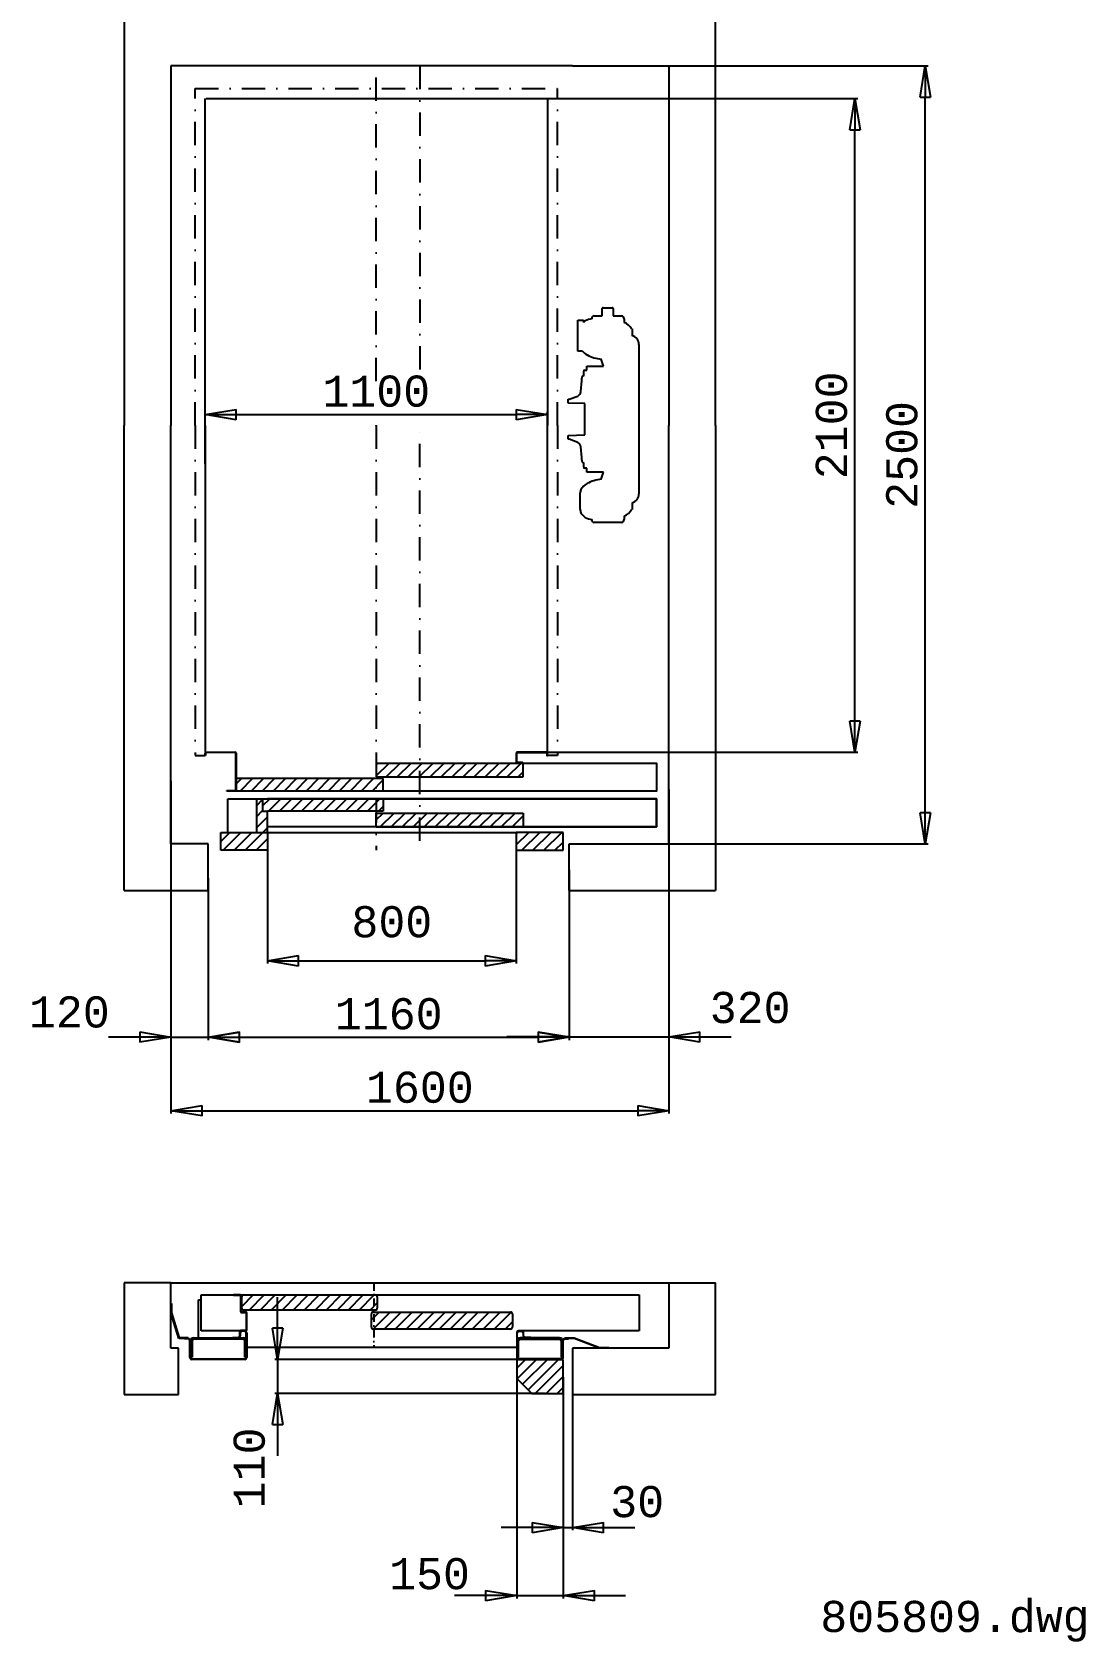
# Model space of a CAD drawing. Extents: x 29716 to 54257, y -8238 to 9896.
# Drawn here: x 41949 to 45335, y -8113 to -2941 of the extents above; entities that cross this region are included whole.
import ezdxf

# ---------------------------------------------------------------- set-up
doc = ezdxf.new("R2010")
doc.units = 0
doc.header["$LTSCALE"] = 50
doc.header["$MEASUREMENT"] = 0
doc.linetypes.add('DASHDOT', pattern=[1, 0.5, -0.25, 0, -0.25])
doc.layers.get('0').update_dxf_attribs({"linetype": 'CONTINUOUS'})
doc.layers.get('Defpoints').update_dxf_attribs({"linetype": 'CONTINUOUS'})
for name, color, linetype in [('CONT_35', 250, 'CONTINUOUS'), ('CONT_70', 5, 'CONTINUOUS'), ('DASHD_35', 40, 'DASHDOT'), ('DIM', 7, 'CONTINUOUS'), ('HATCH_35', 6, 'CONTINUOUS'), ('TEXT_50', 7, 'CONTINUOUS')]:
    doc.layers.add(name, color=color, linetype=linetype)
doc.styles.get("Standard").update_dxf_attribs({"font": 'monotxt'})
doc.dimstyles.get("Standard").update_dxf_attribs({"dimscale": 50, "dimtxt": 2, "dimasz": 2, "dimexe": 0.18, "dimexo": 0, "dimgap": 0.5, "dimtad": 1, "dimdec": 0, "dimrnd": 1, "dimzin": 0, "dimdsep": 46, "dimtxsty": 'Standard', "dimblk": 'CLOSED', "dimcen": 0.09, "dimadec": 0, "dimazin": 0, "dimtfac": 1, "dimtdec": 0, "dimtmove": 2, "dimatfit": 0, "dimldrblk": 'CLOSED', "dimfxl": 1, "dimtolj": 1, "dimtzin": 0, "dimarcsym": 0})
pattern_1 = [(45, (34807.03451499111, -96416.08448240375), (-17.67766952966369, 17.67766952966369), [])]
pattern_2 = [(45, (34907.03451499111, -96416.08448240375), (-17.67766952966369, 17.67766952966369), [])]

# ---------------------------------------------------------------- blocks, each defined once
blk = doc.blocks.new('_Closed')
at = {"color": 0, "linetype": 'Continuous', "lineweight": -2}
for p, q in [((-1, 0.1666666666666667), (0, 0)), ((-1, 0.1666666666666667), (-1, -0.1666666666666667)), ((0, 0), (-1, -0.1666666666666667)), ((0, 0), (-1, 0))]:
    blk.add_line(p, q, dxfattribs=at)
blk = doc.blocks.new('*D207')
at = {"layer": 'Defpoints', "color": 0, "transparency": 16777216}
for p in [(43548.91509063936, -7205.858292796696), (42737.67778209274, -7315.625669296761), (43597.24456237227, -7315.625669296762)]:
    blk.add_point(p, dxfattribs=at)
at = {"layer": 'DIM', "color": 0, "lineweight": -2, "transparency": 16777216}
for p, q in [((42737.67778209274, -7105.858292796695), (42737.67778209274, -7005.858292796695)), ((43548.91509063936, -7205.858292796696), (42728.67778209274, -7205.858292796695)), ((42737.67778209274, -7205.858292796695), (42737.67778209274, -7315.625669296761)), ((43597.24456237227, -7315.625669296762), (42728.67778209274, -7315.625669296761)), ((42737.67778209274, -7415.625669296761), (42737.67778209274, -7515.625669296761))]:
    blk.add_line(p, q, dxfattribs=at)
at = {"layer": 'DIM', "color": 0, "lineweight": -2, "transparency": 16777216, "xscale": 100, "yscale": 100, "zscale": 100}
for p, rotation in [((42737.67778209274, -7205.858292796695), 270), ((42737.67778209274, -7315.625669296761), 90)]:
    blk.add_blockref('_Closed', p, dxfattribs=dict(at, rotation=rotation))
at = {"layer": 'DIM', "color": 0, "transparency": 16777216, "insert": (42647.28085736446, -7554.594514745961), "char_height": 100, "attachment_point": 5, "rotation": 90}
blk.add_mtext('\\A1;110', dxfattribs=at)
blk = doc.blocks.new('*D208')
at = {"layer": 'Defpoints', "color": 0, "transparency": 16777216}
for p in [(43604.85948366903, -4170.324701347348), (43604.85948366903, -4265.724701347139), (42504.85948366803, -4328.124701347482)]:
    blk.add_point(p, dxfattribs=at)
at = {"layer": 'DIM', "color": 0, "lineweight": -2, "transparency": 16777216}
for p, q in [((42504.85948366803, -4328.124701347482), (42504.85948366803, -4161.324701347348)), ((42604.85948366803, -4170.324701347348), (43504.85948366903, -4170.324701347348)), ((43604.85948366903, -4265.724701347139), (43604.85948366903, -4161.324701347348))]:
    blk.add_line(p, q, dxfattribs=at)
at = {"layer": 'DIM', "color": 0, "lineweight": -2, "transparency": 16777216, "xscale": 100, "yscale": 100, "zscale": 100, "rotation": 180}
blk.add_blockref('_Closed', (42504.85948366803, -4170.324701347348), dxfattribs=at)
at = {"layer": 'DIM', "color": 0, "lineweight": -2, "transparency": 16777216, "xscale": 100, "yscale": 100, "zscale": 100}
blk.add_blockref('_Closed', (43604.85948366903, -4170.324701347348), dxfattribs=at)
at = {"layer": 'DIM', "color": 0, "transparency": 16777216, "insert": (43054.85948366853, -4095.324701347348), "char_height": 100, "attachment_point": 5}
blk.add_mtext('\\A1;1100', dxfattribs=at)
blk = doc.blocks.new('*D209')
at = {"layer": 'Defpoints', "color": 0, "transparency": 16777216}
for p in [(42394.85948367209, -5346.924701346947), (43994.85948367209, -5375.124701347599), (43994.85948367209, -6407.0947013476)]:
    blk.add_point(p, dxfattribs=at)
at = {"layer": 'DIM', "color": 0, "lineweight": -2, "transparency": 16777216}
for p, q in [((42394.85948367209, -5346.924701346947), (42394.85948367209, -6416.0947013476)), ((43994.85948367209, -5375.124701347599), (43994.85948367209, -6416.0947013476)), ((42494.85948367209, -6407.0947013476), (43894.85948367209, -6407.0947013476))]:
    blk.add_line(p, q, dxfattribs=at)
at = {"layer": 'DIM', "color": 0, "lineweight": -2, "transparency": 16777216, "xscale": 100, "yscale": 100, "zscale": 100, "rotation": 180}
blk.add_blockref('_Closed', (42394.85948367209, -6407.0947013476), dxfattribs=at)
at = {"layer": 'DIM', "color": 0, "lineweight": -2, "transparency": 16777216, "xscale": 100, "yscale": 100, "zscale": 100}
blk.add_blockref('_Closed', (43994.85948367209, -6407.0947013476), dxfattribs=at)
at = {"layer": 'DIM', "color": 0, "transparency": 16777216, "insert": (43194.85948367209, -6332.0947013476), "char_height": 100, "attachment_point": 5}
blk.add_mtext('\\A1;1600', dxfattribs=at)
blk = doc.blocks.new('*D210')
at = {"layer": 'Defpoints', "color": 0, "transparency": 16777216}
for p in [(43674.85948366577, -5632.724701346964), (42514.85948366283, -5659.724701347372), (43674.85948366577, -6170.934701347218)]:
    blk.add_point(p, dxfattribs=at)
at = {"layer": 'DIM', "color": 0, "lineweight": -2, "transparency": 16777216}
for p, q in [((43674.85948366577, -5632.724701346964), (43674.85948366577, -6179.934701347218)), ((42514.85948366283, -5659.724701347372), (42514.85948366283, -6179.934701347218)), ((42614.85948366283, -6170.934701347218), (43574.85948366577, -6170.934701347218))]:
    blk.add_line(p, q, dxfattribs=at)
at = {"layer": 'DIM', "color": 0, "lineweight": -2, "transparency": 16777216, "xscale": 100, "yscale": 100, "zscale": 100, "rotation": 180}
blk.add_blockref('_Closed', (42514.85948366283, -6170.934701347218), dxfattribs=at)
at = {"layer": 'DIM', "color": 0, "lineweight": -2, "transparency": 16777216, "xscale": 100, "yscale": 100, "zscale": 100}
blk.add_blockref('_Closed', (43674.85948366577, -6170.934701347218), dxfattribs=at)
at = {"layer": 'DIM', "color": 0, "transparency": 16777216, "insert": (43094.8594836643, -6095.934701347218), "char_height": 100, "attachment_point": 5}
blk.add_mtext('\\A1;1160', dxfattribs=at)
blk = doc.blocks.new('*D211')
at = {"layer": 'Defpoints', "color": 0, "transparency": 16777216}
for p in [(42704.85948366267, -5550.824701347377), (43504.85948366566, -5552.724701347401), (43504.85948366566, -5925.324701346912)]:
    blk.add_point(p, dxfattribs=at)
at = {"layer": 'DIM', "color": 0, "lineweight": -2, "transparency": 16777216}
for p, q in [((42704.85948366267, -5550.824701347377), (42704.85948366267, -5934.324701346912)), ((43504.85948366566, -5552.724701347401), (43504.85948366566, -5934.324701346912)), ((42804.85948366267, -5925.324701346912), (43404.85948366566, -5925.324701346912))]:
    blk.add_line(p, q, dxfattribs=at)
at = {"layer": 'DIM', "color": 0, "lineweight": -2, "transparency": 16777216, "xscale": 100, "yscale": 100, "zscale": 100, "rotation": 180}
blk.add_blockref('_Closed', (42704.85948366267, -5925.324701346912), dxfattribs=at)
at = {"layer": 'DIM', "color": 0, "lineweight": -2, "transparency": 16777216, "xscale": 100, "yscale": 100, "zscale": 100}
blk.add_blockref('_Closed', (43504.85948366566, -5925.324701346912), dxfattribs=at)
at = {"layer": 'DIM', "color": 0, "transparency": 16777216, "insert": (43104.85948366416, -5800.324701346912), "char_height": 100, "attachment_point": 5}
blk.add_mtext('\\A1;800', dxfattribs=at)
blk = doc.blocks.new('*D212')
at = {"layer": 'Defpoints', "color": 0, "transparency": 16777216}
for p in [(42394.85948367209, -5549.664701347578), (42514.85948366256, -5699.664701347578), (42514.85948366256, -6170.034701347398)]:
    blk.add_point(p, dxfattribs=at)
at = {"layer": 'DIM', "color": 0, "lineweight": -2, "transparency": 16777216}
for p, q in [((42394.85948367209, -5549.664701347578), (42394.85948367209, -6179.034701347398)), ((42514.85948366256, -5699.664701347578), (42514.85948366256, -6179.034701347398)), ((42294.85948367209, -6170.034701347398), (42194.85948367209, -6170.034701347398)), ((42394.85948367209, -6170.034701347398), (42514.85948366256, -6170.034701347398)), ((42614.85948366256, -6170.034701347398), (42714.85948366256, -6170.034701347398))]:
    blk.add_line(p, q, dxfattribs=at)
at = {"layer": 'DIM', "color": 0, "lineweight": -2, "transparency": 16777216, "xscale": 100, "yscale": 100, "zscale": 100}
blk.add_blockref('_Closed', (42394.85948367209, -6170.034701347398), dxfattribs=at)
at = {"layer": 'DIM', "color": 0, "lineweight": -2, "transparency": 16777216, "xscale": 100, "yscale": 100, "zscale": 100, "rotation": 180}
blk.add_blockref('_Closed', (42514.85948366256, -6170.034701347398), dxfattribs=at)
at = {"layer": 'DIM', "color": 0, "transparency": 16777216, "insert": (42068.58698808232, -6090.221180628901), "char_height": 100, "attachment_point": 5}
blk.add_mtext('\\A1;120', dxfattribs=at)
blk = doc.blocks.new('*D213')
at = {"layer": 'Defpoints', "color": 0, "transparency": 16777216}
for p in [(43506.23562516766, -7250.693040825794), (43655.88668991821, -7263.131753289392), (43655.88668991821, -7964.822172423814)]:
    blk.add_point(p, dxfattribs=at)
at = {"layer": 'DIM', "color": 0, "lineweight": -2, "transparency": 16777216}
for p, q in [((43506.23562516766, -7250.693040825794), (43506.23562516766, -7973.822172423814)), ((43655.88668991821, -7263.131753289392), (43655.88668991821, -7973.822172423814)), ((43406.23562516766, -7964.822172423814), (43306.23562516766, -7964.822172423814)), ((43506.23562516766, -7964.822172423814), (43655.88668991821, -7964.822172423814)), ((43755.88668991821, -7964.822172423814), (43855.88668991821, -7964.822172423814))]:
    blk.add_line(p, q, dxfattribs=at)
at = {"layer": 'DIM', "color": 0, "lineweight": -2, "transparency": 16777216, "xscale": 100, "yscale": 100, "zscale": 100}
blk.add_blockref('_Closed', (43506.23562516766, -7964.822172423814), dxfattribs=at)
at = {"layer": 'DIM', "color": 0, "lineweight": -2, "transparency": 16777216, "xscale": 100, "yscale": 100, "zscale": 100, "rotation": 180}
blk.add_blockref('_Closed', (43655.88668991821, -7964.822172423814), dxfattribs=at)
at = {"layer": 'DIM', "color": 0, "transparency": 16777216, "insert": (43225.97473829559, -7895.146447534415), "char_height": 100, "attachment_point": 5}
blk.add_mtext('\\A1;150', dxfattribs=at)
blk = doc.blocks.new('*D214')
at = {"layer": 'Defpoints', "color": 0, "transparency": 16777216}
for p in [(43685.41690287698, -7284.25654444758), (43655.88668991821, -7294.377262099053), (43685.41690287698, -7746.169752752106)]:
    blk.add_point(p, dxfattribs=at)
at = {"layer": 'DIM', "color": 0, "lineweight": -2, "transparency": 16777216}
for p, q in [((43685.41690287698, -7284.25654444758), (43685.41690287698, -7755.169752752106)), ((43655.88668991821, -7294.377262099053), (43655.88668991821, -7755.169752752106)), ((43555.88668991821, -7746.169752752106), (43455.88668991821, -7746.169752752106)), ((43655.88668991821, -7746.169752752106), (43685.41690287698, -7746.169752752106)), ((43785.41690287698, -7746.169752752106), (43885.41690287698, -7746.169752752106))]:
    blk.add_line(p, q, dxfattribs=at)
at = {"layer": 'DIM', "color": 0, "lineweight": -2, "transparency": 16777216, "xscale": 100, "yscale": 100, "zscale": 100}
blk.add_blockref('_Closed', (43655.88668991821, -7746.169752752106), dxfattribs=at)
at = {"layer": 'DIM', "color": 0, "lineweight": -2, "transparency": 16777216, "xscale": 100, "yscale": 100, "zscale": 100, "rotation": 180}
blk.add_blockref('_Closed', (43685.41690287698, -7746.169752752106), dxfattribs=at)
at = {"layer": 'DIM', "color": 0, "transparency": 16777216, "insert": (43893.17473479213, -7663.571130154702), "char_height": 100, "attachment_point": 5}
blk.add_mtext('\\A1;30', dxfattribs=at)
blk = doc.blocks.new('*D204')
at = {"layer": 'Defpoints', "color": 0, "transparency": 16777216}
for p in [(43994.85948367209, -5446.524701347593), (43674.85948366568, -5667.624701347162), (43994.85948367209, -6169.704701347004)]:
    blk.add_point(p, dxfattribs=at)
at = {"layer": 'DIM', "color": 0, "lineweight": -2, "transparency": 16777216}
for p, q in [((43994.85948367209, -5446.524701347593), (43994.85948367209, -6178.704701347004)), ((43674.85948366568, -5667.624701347162), (43674.85948366568, -6178.704701347004)), ((43574.85948366568, -6169.704701347004), (43474.85948366568, -6169.704701347004)), ((43674.85948366568, -6169.704701347004), (43994.85948367209, -6169.704701347004)), ((44094.85948367209, -6169.704701347004), (44194.85948367209, -6169.704701347004))]:
    blk.add_line(p, q, dxfattribs=at)
at = {"layer": 'DIM', "color": 0, "lineweight": -2, "transparency": 16777216, "xscale": 100, "yscale": 100, "zscale": 100}
blk.add_blockref('_Closed', (43674.85948366568, -6169.704701347004), dxfattribs=at)
at = {"layer": 'DIM', "color": 0, "lineweight": -2, "transparency": 16777216, "xscale": 100, "yscale": 100, "zscale": 100, "rotation": 180}
blk.add_blockref('_Closed', (43994.85948367209, -6169.704701347004), dxfattribs=at)
at = {"layer": 'DIM', "color": 0, "transparency": 16777216, "insert": (44256.23807745888, -6075.942712176755), "char_height": 100, "attachment_point": 5}
blk.add_mtext('\\A1;320', dxfattribs=at)
blk = doc.blocks.new('*D205')
at = {"layer": 'Defpoints', "color": 0, "transparency": 16777216}
for p in [(43910.02948367212, -3049.664701347578), (44819.12948367206, -3049.664701347578), (43871.62948367212, -5549.664701347578)]:
    blk.add_point(p, dxfattribs=at)
at = {"layer": 'DIM', "color": 0, "lineweight": -2, "transparency": 16777216}
for p, q in [((43910.02948367212, -3049.664701347578), (44828.12948367206, -3049.664701347578)), ((44819.12948367206, -5449.664701347578), (44819.12948367206, -3149.664701347578)), ((43871.62948367212, -5549.664701347578), (44828.12948367206, -5549.664701347578))]:
    blk.add_line(p, q, dxfattribs=at)
at = {"layer": 'DIM', "color": 0, "lineweight": -2, "transparency": 16777216, "xscale": 100, "yscale": 100, "zscale": 100}
for p, rotation in [((44819.12948367206, -3049.664701347578), 90), ((44819.12948367206, -5549.664701347578), 270)]:
    blk.add_blockref('_Closed', p, dxfattribs=dict(at, rotation=rotation))
at = {"layer": 'DIM', "color": 0, "transparency": 16777216, "insert": (44744.12948367206, -4299.66470134757), "char_height": 100, "attachment_point": 5, "rotation": 90}
blk.add_mtext('\\A1;2500', dxfattribs=at)
blk = doc.blocks.new('*D206')
at = {"layer": 'Defpoints', "color": 0, "transparency": 16777216}
for p in [(43449.32948367203, -3154.664701347141), (44593.02948367212, -3154.664701347142), (43538.92948367209, -5254.664701347141)]:
    blk.add_point(p, dxfattribs=at)
at = {"layer": 'DIM', "color": 0, "lineweight": -2, "transparency": 16777216}
for p, q in [((43449.32948367203, -3154.664701347141), (44602.02948367212, -3154.664701347142)), ((44593.02948367212, -5154.664701347141), (44593.02948367212, -3254.664701347142)), ((43538.92948367209, -5254.664701347141), (44602.02948367212, -5254.664701347141))]:
    blk.add_line(p, q, dxfattribs=at)
at = {"layer": 'DIM', "color": 0, "lineweight": -2, "transparency": 16777216, "xscale": 100, "yscale": 100, "zscale": 100}
for p, rotation in [((44593.02948367212, -3154.664701347142), 90), ((44593.02948367212, -5254.664701347141), 270)]:
    blk.add_blockref('_Closed', p, dxfattribs=dict(at, rotation=rotation))
at = {"layer": 'DIM', "color": 0, "transparency": 16777216, "insert": (44518.02948367212, -4204.664701347134), "char_height": 100, "attachment_point": 5, "rotation": 90}
blk.add_mtext('\\A1;2100', dxfattribs=at)

msp = doc.modelspace()

# ---------------------------------------------------------------- hatches: boundary and pattern name
at = {"layer": 'HATCH_35'}
h = msp.add_hatch(dxfattribs=at)
h.set_pattern_fill('ANSI31', color=256, scale=200, style=0)
h.set_pattern_definition(pattern_1)
h.paths.add_polyline_path([(43194.85948367211, -5334.064701347339), (43194.85948367211, -5289.664701346996), (43054.85948366887, -5289.664701346996), (43054.85948366887, -5334.064701347339)])
h.paths.add_polyline_path([(43526.85948366544, -5334.064701347339), (43526.85948366544, -5289.664701346996), (43194.85948367211, -5289.664701346996), (43194.85948367211, -5334.064701347339)])
h.paths.add_polyline_path([(43054.85948366887, -5450.264701347001), (43054.85948366887, -5494.664701347287), (43194.85948367211, -5494.664701347301), (43194.85948367211, -5450.264701347001)])
h.paths.add_polyline_path([(43194.85948367211, -5450.264701347001), (43194.85948367211, -5494.664701347287), (43526.85948366544, -5494.664701347287), (43526.85948366544, -5450.264701347001)])
h = msp.add_hatch(dxfattribs=at)
h.set_pattern_fill('ANSI31', color=256, scale=200, style=0)
h.set_pattern_definition(pattern_1)
h.paths.add_polyline_path([(43054.85948366259, -5339.664701347767), (42604.85948366257, -5339.664701347752), (42604.85948366257, -5379.664701347141), (43054.85948366259, -5379.664701347141)])
h.paths.add_polyline_path([(43076.85948366544, -5339.664701347767), (43054.85948366259, -5339.664701347767), (43054.85948366259, -5379.664701347141), (43076.85948366544, -5379.664701347141)])
h = msp.add_hatch(dxfattribs=at)
h.set_pattern_fill('ANSI31', color=256, scale=200, style=0)
h.set_pattern_definition(pattern_2)
h.paths.add_polyline_path([(42704.85948366269, -5444.664701347316), (42689.7594836627, -5444.664701347316), (42689.7594836627, -5404.664701347141), (42669.85948366274, -5404.664701347141), (42669.85948366265, -5512.664701346588), (42704.85948366269, -5512.664701346588)])
h = msp.add_hatch(dxfattribs=at)
h.set_pattern_fill('ANSI31', color=256, scale=200, style=0)
h.set_pattern_definition([(45, (34857.03451499111, -96416.08448240375), (-17.67766952966369, 17.67766952966369), [])])
h.paths.add_polyline_path([(43054.85948366259, -5444.664701347316), (43054.85948366259, -5404.664701347141), (42689.7594836627, -5404.664701347141), (42689.7594836627, -5444.664701347316), (42704.85948366269, -5444.664701347316)])
h.paths.add_polyline_path([(43076.85948366544, -5404.664701347141), (43054.85948366259, -5404.664701347141), (43054.85948366259, -5444.664701347316), (43076.85948366544, -5444.664701347316)])
h = msp.add_hatch(dxfattribs=at)
h.set_pattern_fill('ANSI31', color=256, scale=200, style=0)
h.set_pattern_definition(pattern_2)
h.paths.add_polyline_path([(42704.85948366269, -5569.664701347316), (42704.85948366269, -5512.664701346588), (42669.85948366263, -5512.664701346588), (42554.85948366287, -5512.664701347316), (42554.85948366277, -5569.664701347316)])
h = msp.add_hatch(dxfattribs=at)
h.set_pattern_fill('ANSI31', color=256, scale=200, style=0)
h.set_pattern_definition(pattern_1)
h.paths.add_polyline_path([(43654.85948366568, -5569.664701348043), (43654.8594836655, -5512.664701344434), (43504.85948366568, -5512.664701343707), (43504.85948366568, -5569.664701344405)])
h = msp.add_hatch(dxfattribs=at)
h.set_pattern_fill('ANSI31', color=256, scale=200, style=0)
h.set_pattern_definition(pattern_1)
edge = h.paths.add_edge_path()
edge.add_arc((42628.65284654355, -7041.47233452251), 6.088368825017536, 180, 270)
edge.add_line((42628.65284654355, -7047.560703347805), (43051.92050247562, -7047.560703347805))
edge.add_arc((43051.92050247562, -7041.47233452251), 6.088368825017536, 270, 360)
edge.add_line((43058.00887130063, -7041.47233452251), (43058.00887130063, -7004.9421215722))
edge.add_arc((43051.92050247562, -7004.9421215722), 6.088368825036917, 0, 90)
edge.add_line((43051.92050247562, -6998.853752747633), (42628.65284654355, -6998.853752747633))
edge.add_arc((42628.65284654355, -7004.9421215722), 6.088368825017536, 90, 180)
edge.add_line((42622.56447771862, -7004.9421215722), (42622.56447771852, -7041.47233452251))
h = msp.add_hatch(dxfattribs=at)
h.set_pattern_fill('ANSI31', color=256, scale=200, style=0)
h.set_pattern_definition(pattern_1)
edge = h.paths.add_edge_path()
edge.add_arc((43486.02119969929, -7059.737440997666), 6.088368825017536, 0, 90)
edge.add_line((43486.02119969929, -7053.649072172371), (43045.22329676802, -7053.649072172371))
edge.add_arc((43045.22329676802, -7059.737440997666), 6.088368825016151, 90, 180)
edge.add_line((43039.13492794301, -7059.737440997666), (43039.13492794301, -7102.356022772543))
edge.add_arc((43045.22329676802, -7102.356022772543), 6.088368825017536, 180, 270)
edge.add_line((43045.22329676802, -7108.444391597837), (43486.02119969929, -7108.444391597837))
edge.add_arc((43486.02119969929, -7102.356022772543), 6.088368825017536, 270, 360)
edge.add_line((43492.10956852431, -7102.356022772543), (43492.10956852431, -7059.737440997666))
h = msp.add_hatch(dxfattribs=at)
h.set_pattern_fill('ANSI31', color=256, scale=200, style=0)
h.set_pattern_definition([(45, (34840.03451499111, -96404.08448240375), (-17.67766952966369, 17.67766952966369), [])])
edge = h.paths.add_edge_path()
edge.add_arc((43651.01599485816, -7310.754974236992), 4.870695060013752, 270, 360)
edge.add_arc((43556.9600837199, -7310.754974236992), 4.870695060015243, 225.0000000002211, 270)
edge.add_arc((43511.10632022766, -7264.901210744214), 4.870695060013752, 180, 225.0000000002211)
edge.add_line((43507.66221872165, -7268.34531225068), (43553.51598221379, -7314.19907574273))
edge.add_line((43556.9600837199, -7315.625669296791), (43651.01599485816, -7315.625669296791))
edge.add_line((43655.88668991823, -7310.754974236992), (43655.88668991823, -7210.728987858707))
edge.add_arc((43651.01599485816, -7210.728987858707), 4.870695060013752, 0, 90)
edge.add_line((43512.3239939928, -7205.858292794543), (43651.01599485835, -7205.858292798908))
edge.add_arc((43511.10632022766, -7210.728987856524), 4.870695060013752, 90, 180)
edge.add_line((43506.23562516768, -7210.728987856524), (43506.23562516768, -7264.901210744214))

# ---------------------------------------------------------------- linework, layer by layer
at = {"layer": 'CONT_35', "ltscale": 3}
for p, q in [((42504.85948366805, -4204.66470134717), (42504.85948366851, -3154.66470134717)), ((42507.85948366203, -3154.66470134717), (43604.8594836686, -3154.66470134717)), ((43604.8594836686, -3154.66470134717), (43604.85948366905, -4204.66470134717)), ((43783.63948366933, -3826.662798984868), (43813.37948366928, -3826.662798984868)), ((43702.92948347634, -3966.211946179206), (43702.92948347634, -3866.711946178944)), ((43702.92948347634, -3866.711946178944), (43720.42948347636, -3866.711946178944)), ((43720.42948347636, -3866.711946178944), (43720.42948347636, -3874.458628791141)), ((43726.53994008397, -3869.181120800309), (43726.56182161082, -3869.168013252889)), ((43747.14290843068, -3862.749419496791), (43747.16920657775, -3862.747709875217)), ((43755.43778212387, -3853.17335972151), (43780.63948366936, -3853.169090158295)), ((43780.63948366936, -3853.169090158295), (43780.63948366936, -3829.662798984751)), ((43816.37948366934, -3829.662798984751), (43816.37948366934, -3853.163035243157)), ((43816.37948366934, -3853.163035243157), (43843.11660253862, -3853.158505556454)), ((43843.11660253862, -3853.158505556454), (43843.11660477734, -3853.158505862772)), ((43851.48957335933, -3862.754292785499), (43851.48957335933, -3873.752481259104)), ((43875.38944882646, -3894.448453431793), (43877.25574314528, -3894.961976807932)), ((43877.25574314528, -3894.961976807932), (43877.25574314528, -3916.701976808068)), ((43717.61697829107, -3966.211946179206), (43702.92948347634, -3966.211946179206)), ((43898.92948347607, -3945.144896130765), (43898.92948347625, -4424.78450656428)), ((43721.35948370006, -4045.106584455894), (43721.35948370006, -4030.404387622653)), ((43724.35948370013, -4027.40438762277), (43731.35948366945, -4027.40438762277)), ((43731.35948366945, -4015.004701410468), (43784.60230400334, -4015.004701410468)), ((43731.35948366945, -4027.40438762277), (43731.35948366945, -4015.004701410468)), ((43784.60230400334, -4015.004701410468), (43777.63138668889, -3991.953801992455)), ((43712.31270753134, -4096.224939685741), (43714.85948366918, -4061.964701223875)), ((43714.85948366918, -4061.964701223875), (43714.85948366918, -4052.964701285342)), ((43671.35948366405, -4120.964701347217), (43674.3244192393, -4120.872217402317)), ((43671.35948366405, -4132.964701346751), (43671.35948366405, -4120.964701347217)), ((43724.85948366913, -4134.500966056035), (43671.35948366405, -4132.964701346751)), ((43674.3244192393, -4120.872217402317), (43702.26918398749, -4110.497120396136)), ((43724.85948366913, -4235.428436639009), (43724.85948366913, -4134.500966056035)), ((42504.85948366805, -4204.66470134717), (42504.85948366851, -5254.664701347898)), ((43604.8594836686, -5254.664701347898), (43604.85948366905, -4204.66470134717)), ((43671.35948366405, -4236.964701348294), (43724.85948366913, -4235.428436639009)), ((43671.35948366405, -4248.964701347828), (43671.35948366405, -4236.964701348294)), ((43674.3244192393, -4249.057185292728), (43671.35948366405, -4248.964701347828)), ((43702.26918398749, -4259.432282298909), (43674.3244192393, -4249.057185292728)), ((43714.85948366918, -4307.96470147117), (43712.31270753134, -4273.704463009304)), ((43714.85948366918, -4316.964701409703), (43714.85948366918, -4307.96470147117)), ((43721.35948370006, -4339.525015072391), (43721.35948370006, -4324.82281823915)), ((43731.35948366945, -4342.525015072275), (43724.35948370013, -4342.525015072275)), ((43731.35948366945, -4354.924701284577), (43731.35948366945, -4342.525015072275)), ((43784.60230400334, -4354.924701284577), (43731.35948366945, -4354.924701284577)), ((43777.63138668889, -4377.97560070259), (43784.60230400334, -4354.924701284577)), ((43709.91611680394, -4474.2081906844), (43709.91611680394, -4421.946443379526)), ((43851.48957335933, -4496.176921435941), (43851.48957335933, -4507.175107649633)), ((43877.25574314528, -4474.967425887113), (43875.38944882646, -4475.480949263252)), ((43877.25574314528, -4453.227425886977), (43877.25574314528, -4474.967425887113)), ((43843.11660223531, -4516.770894920151), (43755.43778212387, -4516.756042973535)), ((42472.35948366852, -5265.664701347956), (42504.85948366851, -5265.664701347956)), ((42504.85948366259, -5265.664701347228), (42504.85948366241, -5257.664701347054)), ((42506.35948366263, -5265.664701347228), (42504.85948366259, -5265.664701347228)), ((42506.35948366235, -5257.764701347438), (42506.35948366263, -5265.664701347228)), ((42507.85948366239, -5254.66470134717), (42601.75948366242, -5254.66470134717)), ((42601.75948366242, -5256.164701347112), (42507.95948366231, -5256.164701347112)), ((42603.35948366247, -5376.56470134763), (42603.35948366247, -5257.764701347438)), ((42604.85948366241, -5257.764701347438), (42604.85948366241, -5285.564701347281)), ((43637.35948366958, -5265.664701347956), (43604.85948366851, -5265.664701347956)), ((43054.85948366887, -5289.664701347025), (43054.85948366887, -5334.064701347339)), ((43526.85948366544, -5334.064701347339), (43526.85948366544, -5289.664701347025)), ((42574.85948366312, -5378.164701347228), (42601.75948366242, -5378.164701347228)), ((42574.85948366303, -5379.66470134717), (42574.85948366312, -5378.164701347228)), ((43076.85948366544, -5339.664701347752), (42604.85948366259, -5339.664701347752)), ((42604.85948366542, -5344.664701347316), (42604.85948366542, -5374.064701347485)), ((43054.85948366887, -5334.064701347339), (43526.85948366544, -5334.064701347339)), ((43076.85948366544, -5379.66470134717), (43076.85948366544, -5339.664701347752)), ((42601.85948366253, -5379.664701347898), (42574.85948366303, -5379.66470134717)), ((42577.85948366646, -5512.664701346617), (42577.85948366646, -5404.66470134717)), ((42669.85948366274, -5404.66470134717), (42669.85948366265, -5512.664701346617)), ((42689.7594836627, -5404.66470134717), (42689.7594836627, -5444.664701347316)), ((43076.85948366544, -5404.66470134717), (43076.85948366544, -5444.664701347316)), ((43954.85948366568, -5404.66470134717), (43954.85948366568, -5494.664701347316)), ((42689.7594836627, -5444.664701347316), (42704.85948366269, -5444.664701347316)), ((43076.85948366544, -5444.664701347316), (42704.85948366259, -5444.664701347316)), ((42704.85948366269, -5512.664701346617), (42704.85948366269, -5444.664701347316)), ((43054.85948366887, -5450.264701347001), (43526.85948366544, -5450.264701347001)), ((43054.85948366887, -5450.264701347001), (43526.85948366544, -5450.264701347001)), ((43054.85948366887, -5494.664701347316), (43054.85948366887, -5450.264701347001)), ((43526.85948366544, -5450.264701347001), (43526.85948366544, -5494.664701347316)), ((42554.85948366277, -5569.664701347316), (42554.85948366287, -5512.664701347345)), ((42704.85948366269, -5512.664701346617), (43504.85948366568, -5512.664701346617)), ((42704.85948366269, -5512.664701346617), (42704.85948366269, -5569.664701347316)), ((43654.8594836655, -5512.664701344434), (43504.85948366568, -5512.664701343707)), ((43504.85948366568, -5512.664701343707), (43504.85948366568, -5569.664701344405)), ((43654.85948366568, -5569.664701348043), (43654.8594836655, -5512.664701344434)), ((42704.85948366269, -5569.664701347316), (42554.85948366277, -5569.664701347316)), ((43504.85948366568, -5569.664701344405), (43654.85948366568, -5569.664701348043))]:
    msp.add_line(p, q, dxfattribs=at)
at = {"layer": 'CONT_35'}
for p, q in [((42394.85948367211, -6960.302201347182), (43994.85948367211, -6960.302201347182)), ((42394.85948367211, -7056.601058032644), (42394.85948367211, -7026.161517050892)), ((42394.85948367211, -7026.161517050892), (42396.68599431963, -7026.161517050892)), ((42396.68599431963, -7026.161517050892), (42396.68599431963, -7056.726672435721)), ((42483.74966851007, -7136.45088819259), (42483.74966851007, -7014.683511691797)), ((42483.74966851007, -7014.683511691797), (42492.27338486409, -7014.683511691797)), ((42492.27338486409, -6998.853752747633), (43899.42144291891, -6998.853752747633)), ((42492.27338486409, -7114.532760422404), (42492.27338486409, -6998.853752747633)), ((42616.96317839861, -6998.853752747633), (42595.77565488435, -6998.853752746905)), ((42595.77565488435, -6998.853752746905), (42595.77565488435, -7000.071426512401)), ((42595.77565488435, -7000.071426512401), (42616.96317839861, -7000.071426512401)), ((42618.91145642258, -7002.019704536466), (42618.91145642258, -7051.700794148306)), ((42620.12913018763, -7051.700794148306), (42620.12913018763, -7002.019704536466)), ((42622.56447771852, -7041.47233452251), (42622.56447771862, -7004.9421215722)), ((42628.65284654355, -6998.853752747633), (43051.92050247562, -6998.853752747633)), ((43058.00887130063, -7004.9421215722), (43058.00887130063, -7041.47233452251)), ((43899.42144291891, -6998.853752747633), (43899.42144291891, -7114.532760422404)), ((42420.21291599223, -7138.886235722854), (42394.85948367211, -7056.601058032644)), ((42396.68599431963, -7056.726672435721), (42421.43794443183, -7137.059725075338)), ((42635.22828487358, -7053.649072172371), (42622.0774082116, -7053.649072172371)), ((42622.0774082116, -7054.866745937139), (42635.22828487358, -7054.866745937139)), ((43051.92050247562, -7047.560703347805), (42628.65284654355, -7047.560703347805)), ((42637.17656289765, -7056.815023961204), (42637.17656289765, -7111.366808633571)), ((42638.3942366626, -7111.366808633571), (42638.3942366626, -7056.815023961204)), ((43039.13492794301, -7102.356022772543), (43039.13492794301, -7059.737440997666)), ((43045.22329676802, -7053.649072172371), (43486.02119969929, -7053.649072172371)), ((43492.10956852431, -7059.737440997666), (43492.10956852431, -7102.356022772543)), ((42450.11751912408, -7137.059725075338), (42421.43794443183, -7137.059725075338)), ((42450.11751912408, -7137.059725075338), (42450.11751912408, -7138.886235722854)), ((42467.91990956364, -7136.45088819259), (42627.43517277587, -7136.45088819259)), ((42616.18865510783, -7114.532760422404), (42492.27338486409, -7114.532760422404)), ((42593.34030735764, -7135.233214427095), (42611.60541383234, -7135.233214427095)), ((42593.34030735445, -7136.450888191863), (42593.34030735764, -7135.233214427095)), ((42611.60541383243, -7136.45088819259), (42593.34030735928, -7136.45088819259)), ((42611.60541382925, -7136.450888191863), (42593.34030735445, -7136.450888191863)), ((42615.25843512591, -7116.968107952667), (42615.25843512737, -7130.362519368024)), ((42615.25843512737, -7130.362519368024), (42616.47610889141, -7130.362519368024)), ((42616.47610889141, -7130.362519368024), (42616.47610889078, -7116.968107952667)), ((42616.47610889205, -7130.362519366568), (42616.4761088915, -7120.621129247698)), ((42617.69378265645, -7120.621129247698), (42617.693782657, -7130.362519366568)), ((42635.22828487358, -7113.315086657636), (42618.91145642076, -7113.315086657636)), ((42618.91145642086, -7114.532760422404), (42635.22828487358, -7114.532760422404)), ((42618.91145642068, -7114.532760422404), (42635.22828487358, -7114.532760422404)), ((42622.56447771616, -7114.532760422404), (42632.30586783594, -7114.532760422404)), ((42632.30586783594, -7115.750434187899), (42622.56447771616, -7115.750434187899)), ((42637.17656289592, -7199.769923972886), (42637.17656289592, -7120.621129247698)), ((42638.39423666087, -7120.621129247698), (42638.39423666087, -7199.769923972886)), ((43486.02119969929, -7108.444391597837), (43045.22329676802, -7108.444391597837)), ((43506.23562516777, -7120.62112924406), (43506.23562516777, -7199.769923969248)), ((43507.45329893272, -7199.769923969248), (43507.45329893272, -7120.62112924406)), ((43899.42144291891, -7114.532760422404), (43512.3239939928, -7114.532760422404)), ((43522.06538411212, -7114.532760418766), (43512.3239939928, -7114.532760418766)), ((43512.3239939928, -7115.750434184261), (43522.06538411248, -7115.750434184261)), ((43643.70995226528, -7136.45088818968), (43517.19468905214, -7136.450888188225)), ((43526.93607917219, -7120.62112924406), (43526.93607917165, -7130.36251936293)), ((43528.1537529366, -7130.362519363658), (43528.15375293714, -7120.621129244788)), ((43551.28955447109, -7135.233214423457), (43533.0244479963, -7135.233214423457)), ((43533.02444799666, -7136.450888188952), (43551.28955446937, -7136.450888188952)), ((43551.28955446937, -7136.450888188952), (43551.28955447109, -7135.233214423457)), ((43660.75738497803, -7137.05972507461), (43691.19922910314, -7137.05972507461)), ((43660.75738497803, -7138.886235722126), (43660.75738497803, -7137.05972507461)), ((43691.19922910314, -7137.05972507461), (43771.74077815772, -7167.501569199627)), ((42450.11751912408, -7138.886235722854), (42420.21291599223, -7138.886235722854)), ((42438.69573920056, -7138.886235722854), (42450.87247685061, -7138.886235722854)), ((42438.69573920056, -7140.103909487621), (42438.69573920056, -7138.886235722854)), ((42450.87247685061, -7140.103909487621), (42438.69573920056, -7140.103909487621)), ((42455.7431719105, -7199.769923972886), (42455.74317191059, -7144.97460454742)), ((42456.96084567572, -7144.97460454742), (42456.96084567699, -7199.769923972886)), ((42458.17851944568, -7198.552250207391), (42458.17851944394, -7146.192278312916)), ((42463.04921450356, -7146.192278312916), (42463.04921450574, -7198.552250207391)), ((42627.43517277678, -7141.321583251662), (42467.91990956336, -7141.321583252389)), ((42632.30586783676, -7198.552250207391), (42632.30586783676, -7146.192278312188)), ((42637.17656289565, -7146.192278312188), (42637.17656289592, -7198.552250207391)), ((42638.39423666087, -7166.283895435587), (43506.23562516777, -7166.283895435587)), ((43507.45329893163, -7146.19227830855), (43507.45329892954, -7198.552250203753)), ((43512.32399398952, -7198.552250203753), (43512.32399399189, -7146.192278307823)), ((43517.19468905187, -7141.321583248024), (43643.70995226546, -7141.321583248751)), ((43648.58064732526, -7146.19227830855), (43648.58064732289, -7198.552250203753)), ((43653.4513423836, -7198.552250203753), (43653.45134238469, -7146.192278309278)), ((43654.6690161531, -7144.974604548876), (43654.6690161532, -7199.769923973614)), ((43655.88668991823, -7199.769923973614), (43655.88668991805, -7144.97460454742)), ((43691.19922910314, -7138.886235722126), (43660.75738497803, -7138.886235722126)), ((43672.93412262807, -7138.886235726492), (43660.75738497958, -7138.886235723581)), ((43660.75738497813, -7140.103909486894), (43672.93412262807, -7140.103909486894)), ((43672.93412262807, -7140.103909486894), (43672.93412262807, -7138.886235726492)), ((43771.74077815772, -7169.328079847142), (43691.19922910314, -7138.886235722126)), ((43771.74077815772, -7167.501569199627), (43802.18031913947, -7167.501569199627)), ((43802.18031913947, -7169.328079847142), (43771.74077815772, -7169.328079847142)), ((43802.18031913947, -7169.328079847142), (43802.18031913947, -7167.501569199627)), ((42463.04921450574, -7198.552250207391), (42458.17851944568, -7198.552250207391)), ((42461.83154073716, -7204.640619032685), (42632.30586783585, -7204.640619032685)), ((42632.30586783585, -7205.858292798181), (42461.83154073543, -7205.858292798181)), ((42637.17656289592, -7198.552250207391), (42632.30586783676, -7198.552250207391)), ((43506.23562516768, -7210.728987856524), (43506.23562516768, -7264.901210744214)), ((43507.45329892954, -7198.552250203753), (43512.32399398952, -7198.552250203753)), ((43511.10632022766, -7205.858292796725), (43651.01599485825, -7205.858292798908)), ((43649.79832109303, -7204.640619033413), (43512.32399399261, -7204.640619029775)), ((43512.3239939928, -7205.858292794543), (43651.01599485835, -7205.858292798908)), ((43648.58064732289, -7198.552250203753), (43653.4513423836, -7198.552250203753)), ((43655.88668991823, -7310.754974236992), (43655.88668991823, -7210.728987858707)), ((43507.66221872165, -7268.34531225068), (43553.51598221379, -7314.19907574273)), ((43556.9600837199, -7315.625669296791), (43651.01599485816, -7315.625669296791))]:
    msp.add_line(p, q, dxfattribs=at)
at = {"layer": 'CONT_35', "ltscale": 3}
for points in [[(42604.85948366257, -5267.664701346879), (42604.85948366257, -5339.664701347723), (42604.85948366257, -5379.664701347141)], [(43054.85948366885, -5289.664701346996), (43526.85948366542, -5289.664701346996), (43954.85948366257, -5289.664701346996), (43954.85948366257, -5379.664701347141), (43076.85948366542, -5379.664701347141), (42604.85948366257, -5379.664701347141)], [(42577.85948366644, -5404.664701347141), (42669.85948366272, -5404.664701347141), (42689.75948366268, -5404.664701347141), (43076.85948366542, -5404.664701347141), (43954.85948366566, -5404.664701347141)], [(43054.85948366885, -5494.664701347287), (43526.85948366542, -5494.664701347287), (43954.85948366257, -5494.664701347287), (43954.85948366257, -5404.664701347141), (43076.85948366542, -5404.664701347141), (42704.85948366257, -5404.664701347141)], [(42554.85948366285, -5512.664701347316), (42669.85948366263, -5512.664701346588), (42704.85948366267, -5512.664701346588)], [(43954.85948366566, -5494.664701347287), (43526.85948366542, -5494.664701347287), (43054.85948366885, -5494.664701347287), (42704.85948366267, -5494.664701347287)]]:
    msp.add_lwpolyline(points, dxfattribs=at)
msp.add_lwpolyline([(43524.85948366237, -5289.664701346996), (43524.85948366237, -5288.164701347054), (43507.95948366239, -5288.164701347054, -0.414213562373095), (43506.35948366243, -5286.564701346728), (43506.35948366243, -5257.764701347409, -0.414213562373095), (43507.95948366239, -5256.164701347083), (43601.75948366267, -5256.164701347083, -0.414213562373095), (43603.35948366272, -5257.764701347409), (43603.35948366263, -5265.664701347199), (43604.85948366267, -5265.664701347199), (43604.85948366267, -5257.664701347025, 0.4142135623730257), (43601.85948366269, -5254.664701347141), (43507.95948366239, -5254.664701347141, 0.4142135623731621), (43504.85948366239, -5257.764701347409), (43504.85948366239, -5286.564701346728, 0.414213562373095), (43507.95948366239, -5289.664701346996)], format="xyb", close=True, dxfattribs=at)
for centre, radius, start, end in [((43783.63948366933, -3829.662798984751), 2.999999999999403, 90, 180), ((43813.37948366928, -3829.662798984751), 3.000000000000114, 0, 90), ((43759.42527786138, -3913.432937224676), 55.1331905258258, 126.6175526429426, 135.0157887998611), ((43750.11644932575, -3908.489725663927), 45.83685802675441, 93.7195191050192, 120.9225973663139), ((43756.85428588687, -3862.754295045412), 9.685081547884856, 98.41003294015788, 179.9610429216711), ((43841.80449405013, -3862.754292785499), 9.685079309158029, 0, 82.21376534353519), ((43830.69321202666, -3921.916157430056), 52.4616845609212, 31.57246175397082, 66.64602910651853), ((43869.42948347615, -3945.144896130765), 29.49999999992458, 0, 74.6154023604365), ((43759.42527786138, -3930.271234102216), 55.13319052582786, 220.6841647873393, 240.6322368459553), ((43790.06658420968, -3868.804300166918), 123.7757405038324, 242.2251073988777, 264.2340206135589), ((43724.35948370013, -4030.404387622653), 3.000000000000824, 90, 180), ((43722.85948366945, -4052.964701285342), 8.000000000253493, 100.8069226507715, 180), ((43695.35948366912, -4094.964701347013), 16.99999999970177, 293.9822091778218, 355.7486684056332), ((43695.35948366912, -4274.964701348032), 16.99999999970038, 4.251331593535295, 66.01779082217821), ((43722.85948366945, -4316.964701409703), 8.000000000253022, 180, 259.1930773492285), ((43724.35948370013, -4339.525015072391), 3.000000000001535, 180, 270), ((43759.42527786138, -4439.658168592829), 55.13319052582529, 119.3677631540447, 148.4366957383787), ((43790.06658420968, -4501.125102528127), 123.7757405038293, 95.76597938644113, 117.7748926011466), ((43737.65811978193, -4422.387207323587), 27.74550417794604, 155.3135466419156, 179.0897633028696), ((43869.42948347615, -4424.78450656428), 29.50000000008473, 285.3845976395496, 0), ((43737.65811978193, -4473.767426739611), 27.74550417794808, 180.9102366971304, 204.6864533580844), ((43759.42527786138, -4456.496465470369), 55.13319052582649, 211.5633042616214, 233.3824473570574), ((43830.69321202666, -4448.013245265716), 52.46168456091972, 293.3539708934815, 328.4275382460291), ((43750.08783054428, -4461.4378165462), 45.82374745711013, 239.0774026336861, 266.3482230172077), ((43756.85428588687, -4507.175107649633), 9.68508154788646, 179.9610429216711, 261.5899670598421), ((43841.80449405013, -4507.175107649633), 9.685079309159761, 277.786219478353, 0), ((42507.85948366239, -5257.664701347054), 3.000000000000824, 90, 180), ((42507.95948366231, -5257.76470134671), 1.59999999994298, 90, 180), ((42601.75948366242, -5257.764701347438), 3.09999999999917, 0, 90), ((42601.75948366242, -5257.764701347438), 1.599999999999113, 0, 90), ((42601.75948366242, -5376.56470134763), 1.599999999998403, 269.9999999991662, 0), ((42601.85948366262, -5376.664701347287), 3.000000000025693, 269.9999999987493, 0)]:
    msp.add_arc(centre, radius, start, end, dxfattribs=at)
at = {"layer": 'CONT_35'}
for centre, radius, start, end in [((42616.96317839852, -7002.019704536466), 3.165951789039464, 0, 89.99999999958312), ((42616.96317839861, -7002.019704536466), 1.948278024006608, 0, 89.99999999958312), ((42628.65284654355, -7004.9421215722), 6.088368825017536, 90, 180), ((43051.92050247562, -7004.9421215722), 6.088368825036917, 0, 90), ((42622.0774082116, -7051.700794148306), 3.165951789009008, 180, 270), ((42622.0774082116, -7051.700794148306), 1.948278024005224, 180, 270), ((42628.65284654355, -7041.47233452251), 6.088368825017536, 180, 270), ((42635.22828487358, -7056.815023961204), 3.165951789010392, 0, 90), ((42635.22828487358, -7056.815023961204), 1.948278024005224, 0, 90), ((43045.22329676802, -7059.737440997666), 6.088368825016151, 90, 180), ((43051.92050247562, -7041.47233452251), 6.088368825017536, 270, 0), ((43486.02119969929, -7059.737440997666), 6.088368825017536, 0, 90), ((42467.91990956364, -7146.192278312188), 9.741390120006738, 90, 180), ((42611.60541383234, -7130.362519367296), 6.08836882505976, 270.0000000004169, 0), ((42611.60541383234, -7130.362519367296), 4.870695060013752, 270, 0), ((42618.91145642076, -7116.968107952667), 3.653021294854807, 138.1896851084081, 180), ((42618.91145642076, -7116.968107952667), 3.65302129501066, 90, 138.1896851084081), ((42618.91145642086, -7116.968107952667), 2.435347530006876, 90, 180), ((42622.56447771616, -7120.621129247698), 6.088368825018228, 90, 180), ((42622.56447771616, -7120.621129247698), 4.870695060013752, 90, 180), ((42627.43517277587, -7146.192278312188), 9.741390119731257, 0, 90), ((42632.30586783594, -7120.621129247698), 6.088368825018228, 0, 90), ((42632.30586783594, -7120.621129247698), 4.870695060015136, 0, 90), ((42635.22828487358, -7111.366808633571), 1.948278024005916, 270, 0), ((42635.22828487358, -7111.366808633571), 3.165951789009008, 270, 0), ((43045.22329676802, -7102.356022772543), 6.088368825017536, 180, 270), ((43486.02119969929, -7102.356022772543), 6.088368825017536, 270, 0), ((43512.3239939928, -7120.62112924406), 6.088368825017536, 90, 180), ((43512.3239939928, -7120.62112924406), 4.870695060015136, 90, 180), ((43517.19468905205, -7146.19227830855), 9.741390120426887, 89.99999999958312, 180), ((43522.06538411212, -7120.62112924406), 6.088368825017536, 0, 90), ((43522.06538411248, -7120.62112924406), 4.870695059729965, 0, 90), ((43533.02444799666, -7130.362519363658), 6.088368825057683, 180, 269.9999999995831), ((43533.0244479963, -7130.362519363658), 4.870695059731347, 180, 270), ((43643.70995226519, -7146.19227830855), 9.741390119462695, 0, 89.99999999958312), ((42450.87247685061, -7144.97460454742), 6.088368825159431, 0, 90), ((42450.87247685061, -7144.97460454742), 4.870695060003369, 0, 90), ((42467.91990956336, -7146.192278312188), 4.870695060015136, 90, 180), ((42627.43517277678, -7146.192278312188), 4.870695060013061, 0, 90), ((43517.19468905187, -7146.19227830855), 4.870695060002679, 90, 180), ((43643.70995226546, -7146.19227830855), 4.870695059798488, 0, 90), ((43660.75738497803, -7144.974604548876), 6.088368825003693, 89.99999998582602, 180), ((43660.75738497813, -7144.97460454742), 4.870695060015136, 90, 180), ((42461.83154073543, -7199.769923972886), 6.088368825003693, 180, 270), ((42461.83154073716, -7199.769923972886), 4.870695060126575, 180, 270), ((42632.30586783585, -7199.769923972886), 4.870695060014444, 270, 0), ((42632.30586783585, -7199.769923972886), 6.088368825018228, 270, 0), ((43512.32399399288, -7199.769923969248), 6.088368825167045, 180, 269.9999999983324), ((43511.10632022766, -7210.728987856524), 4.870695060013752, 90, 180), ((43512.3239939928, -7199.769923969248), 4.870695060015136, 180, 269.9999999983324), ((43649.79832109321, -7199.769923973614), 6.088368825003693, 269.9999999983324, 0), ((43649.79832109321, -7199.769923973614), 4.870695060016521, 269.9999999983324, 0), ((43651.01599485816, -7210.728987858707), 4.870695060013752, 0, 90), ((43511.10632022766, -7264.901210744214), 4.870695060013752, 180, 225.000000000258), ((43556.9600837199, -7310.754974236992), 4.870695060015243, 225.000000000258, 270), ((43651.01599485816, -7310.754974236992), 4.870695060013752, 270, 0)]:
    msp.add_arc(centre, radius, start, end, dxfattribs=at)
at = {"layer": 'CONT_70', "ltscale": 3}
for p, q in [((42244.85948367211, -2899.664701347607), (42244.85948367211, -4204.66470134717)), ((44144.85948367211, -4204.66470134717), (44144.85948367211, -2899.664701347607)), ((43684.85948366498, -3049.664701347607), (42394.85948367211, -3049.664701347607)), ((42394.85948367211, -3049.664701347607), (42394.85948367211, -4204.66470134717)), ((43684.85948366498, -3049.664701347607), (43994.85948367211, -3049.664701347607)), ((43994.85948367211, -3049.664701347607), (43994.85948367211, -4204.66470134717)), ((42244.85948367211, -5699.664701347607), (42244.85948367211, -4204.66470134717)), ((42394.85948367211, -5549.664701347607), (42394.85948367211, -4204.66470134717)), ((43994.85948367211, -5549.664701347607), (43994.85948367211, -4204.66470134717)), ((44144.85948367211, -4204.66470134717), (44144.85948367211, -5699.664701347607)), ((42514.85948366312, -5549.664701347607), (42394.85948367211, -5549.664701347607)), ((42514.85948366258, -5699.664701347607), (42514.85948366312, -5549.664701347607)), ((43674.85948366498, -5549.664701347607), (43994.85948367211, -5549.664701347607)), ((43674.85948366616, -5699.664701347607), (43674.85948366498, -5549.664701347607)), ((42244.85948367211, -5699.664701347607), (42514.85948366258, -5699.664701347607)), ((43674.85948366616, -5699.664701347607), (44144.85948367211, -5699.664701347607))]:
    msp.add_line(p, q, dxfattribs=at)
at = {"layer": 'CONT_70'}
for p, q in [((42244.85948367211, -6960.302201347182), (42244.85948367211, -7318.862832848728)), ((42394.85948367211, -6960.302201347182), (42244.85948367211, -6960.302201347182)), ((42394.85948367211, -7169.32807984787), (42394.85948367211, -6960.302201347182)), ((43994.85948367211, -6960.302201347182), (44144.85948367211, -6960.302201347182)), ((43994.85948367211, -6960.302201347182), (43994.85948367211, -7169.32807984787)), ((44144.85948367211, -7318.862832848728), (44144.85948367211, -6960.302201347182)), ((42419.21295896801, -7169.32807984787), (42394.85948367211, -7169.32807984787)), ((42419.21295896737, -7318.862832848728), (42419.21295896801, -7169.32807984787)), ((43994.85948367211, -7169.32807984787), (43685.41690287573, -7169.32807984787)), ((43685.41690287573, -7169.32807984787), (43685.41690287719, -7318.862832848728)), ((42244.85948367211, -7318.862832848728), (42419.21295896737, -7318.862832848728)), ((43685.41690287719, -7318.862832848728), (44144.85948367211, -7318.862832848728))]:
    msp.add_line(p, q, dxfattribs=at)
at = {"layer": 'DASHD_35', "ltscale": 3}
for p, q in [((43054.85948366259, -4062.735480060033), (43054.85948366259, -3019.664701361868)), ((43194.85948367211, -3049.664701347607), (43194.85948367211, -4070.101685712976)), ((42472.35948366852, -3122.164701347461), (43637.35948366958, -3122.164701346734)), ((42472.35948366852, -4204.66470134717), (42472.35948366852, -3122.164701347461)), ((43637.35948366949, -4204.66470134717), (43637.35948366958, -3122.164701346734)), ((42472.35948366852, -4204.66470134717), (42472.35948366852, -5265.664701347956)), ((43054.85948366259, -4204.66470134717), (43054.85948366259, -4204.224080212694)), ((43054.85948366259, -4204.66470134717), (43054.85948366259, -5569.664701332764)), ((43194.85948367211, -5539.664701347025), (43194.85948367211, -4214.79624516152)), ((43637.35948366949, -4204.66470134717), (43637.35948366958, -5265.664701347956))]:
    msp.add_line(p, q, dxfattribs=at)
at = {"layer": 'DASHD_35'}
msp.add_line((43047.04980742045, -6960.302201347182), (43047.04980742045, -7166.283895435587), dxfattribs=at)

# ---------------------------------------------------------------- texts
at = {"layer": 'TEXT_50', "insert": (44481.65587354065, -7981.948929676504), "char_height": 100, "width": 2143.84, "attachment_point": 1}
msp.add_mtext('805809.dwg', dxfattribs=at)

# ---------------------------------------------------------------- dimensions: what is measured, and where the dimension line sits
at = {"layer": 'DIM'}
for base, p1, p2, picture, middle in [((44819.12948367206, -3049.664701347578), (43871.62948367212, -5549.664701347578), (43910.02948367212, -3049.664701347578), '*D205', (44744.12948367206, -4299.66470134757)), ((44593.02948367212, -3154.664701347142), (43538.92948367209, -5254.664701347141), (43449.32948367203, -3154.664701347141), '*D206', (44518.02948367212, -4204.664701347134))]:
    dim = msp.add_linear_dim(base=base, p1=p1, p2=p2, angle=90, dimstyle='Standard', dxfattribs=at)
    dim.commit()
    dim.dimension.update_dxf_attribs({"geometry": picture, "text_midpoint": middle})
for base, p1, p2, picture, middle in [((43604.85948366903, -4170.324701347348), (42504.85948366803, -4328.124701347482), (43604.85948366903, -4265.724701347139), '*D208', (43054.85948366853, -4095.324701347348)), ((43994.85948367209, -6407.0947013476), (42394.85948367209, -5346.924701346947), (43994.85948367209, -5375.124701347599), '*D209', (43194.85948367209, -6332.0947013476)), ((43674.85948366577, -6170.934701347218), (42514.85948366283, -5659.724701347372), (43674.85948366577, -5632.724701346964), '*D210', (43094.8594836643, -6095.934701347218))]:
    dim = msp.add_linear_dim(base=base, p1=p1, p2=p2, dimstyle='Standard', dxfattribs=at)
    dim.commit()
    dim.dimension.update_dxf_attribs({"geometry": picture, "text_midpoint": middle})
for base, p1, p2, picture, middle in [((43994.85948367209, -6169.704701347004), (43674.85948366568, -5667.624701347162), (43994.85948367209, -5446.524701347593), '*D204', (44256.23807745888, -6075.942712176755)), ((42514.85948366256, -6170.034701347398), (42394.85948367209, -5549.664701347578), (42514.85948366256, -5699.664701347578), '*D212', (42068.58698808232, -6090.221180628901)), ((43504.85948366566, -5925.324701346912), (42704.85948366267, -5550.824701347377), (43504.85948366566, -5552.724701347401), '*D211', (43104.85948366416, -5800.324701346912)), ((43655.88668991821, -7964.822172423814), (43506.23562516766, -7250.693040825794), (43655.88668991821, -7263.131753289392), '*D213', (43225.97473829559, -7895.146447534415)), ((43685.41690287698, -7746.169752752106), (43655.88668991821, -7294.377262099053), (43685.41690287698, -7284.25654444758), '*D214', (43893.17473479213, -7663.571130154702))]:
    dim = msp.add_linear_dim(base=base, p1=p1, p2=p2, dimstyle='Standard', dxfattribs=at)
    dim.commit()
    dim.dimension.update_dxf_attribs({"geometry": picture, "text_midpoint": middle, "dimtype": 160})
dim = msp.add_linear_dim(base=(42737.67778209274, -7315.625669296761), p1=(43548.91509063936, -7205.858292796696), p2=(43597.24456237227, -7315.625669296762), angle=90, dimstyle='Standard', dxfattribs=at)
dim.commit()
dim.dimension.update_dxf_attribs({"geometry": '*D207', "text_midpoint": (42647.28085736446, -7554.594514745961), "dimtype": 160})

doc.saveas('drawing.dxf')
